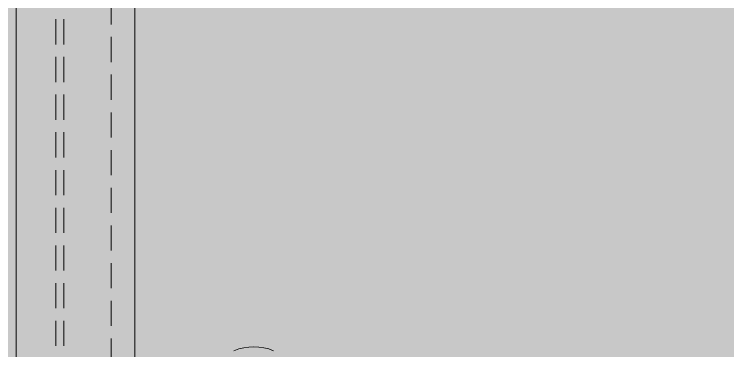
# Model space of a CAD drawing. Header units: millimetres. Extents: x 5622 to 8918, y 2044 to 6634.
# Drawn here: x 7444.8 to 7625.1, y 4145.3 to 4230.4 of the extents above; entities that cross this region are included whole.
import ezdxf

# ---------------------------------------------------------------- set-up
doc = ezdxf.new("R2010")
doc.units = ezdxf.units.MM
doc.linetypes.add('NASCOSTA', pattern=[9.525, 6.35, -3.175])
doc.layers.add('.', color=8, linetype='Continuous')
for name, color, linetype, lineweight in [('F_FERRAMENTA', 253, 'Continuous', 5), ('F_MULTI laminato CERA', 124, 'Continuous', 5), ('F_MULTI laminato OPACO', 1, 'Continuous', 5), ('F_MULTI laminato OPACO_retino', 1, 'Continuous', 5), ('F_VETRO', 140, 'Continuous', 5)]:
    doc.layers.add(name, color=color, linetype=linetype, lineweight=lineweight)

# ---------------------------------------------------------------- blocks, each defined once
blk = doc.blocks.new('RINGHIERINA_Hafele_812.26.610_prospetto_fronte')
at = {"layer": 'F_FERRAMENTA'}
blk.add_arc((15443.22, -2874.24), 13.02, 67.4122, 112.5878, dxfattribs=at)

msp = doc.modelspace()

# ---------------------------------------------------------------- hatches: boundary and pattern name
at = {"layer": '.', "transparency": 33554687}
h = msp.add_hatch(color=256, dxfattribs=at)
h.dxf.hatch_style = 1
h.paths.add_polyline_path([(7445.348, 5738.327), (7445.348, 3663.827), (7427.348, 3663.827), (7427.348, 5738.327)])
at = {"layer": 'F_MULTI laminato OPACO_retino', "true_color": 0x636466}
h = msp.add_hatch(color=251, dxfattribs=at)
h.dxf.hatch_style = 1
h.paths.add_polyline_path([(7445.348, 3663.827), (7475.348, 3663.827), (7475.348, 5738.327), (7445.348, 5738.327)])
at = {"layer": 'F_VETRO', "transparency": 33554508}
h = msp.add_hatch(color=153, dxfattribs=at)
h.dxf.hatch_style = 1
h.set_gradient(color1=(102, 153, 204), color2=(251, 252, 254), rotation=45, one_color=1, tint=0.994624)
h.paths.add_polyline_path([(7783.348, 5634.327), (7469.348, 5634.327), (7469.348, 3760.327), (7783.348, 3760.327)])

# ---------------------------------------------------------------- linework, layer by layer
at = {"layer": 'F_FERRAMENTA', "linetype": 'NASCOSTA'}
for points in [[(7475.348, 3748.327), (7475.348, 5648.327), (7455.348, 5648.327), (7455.348, 3748.327)], [(7475.348, 3748.327), (7475.348, 5648.327), (7457.348, 5648.327), (7457.348, 3748.327)]]:
    msp.add_lwpolyline(points, close=True, dxfattribs=at)
at = {"layer": 'F_MULTI laminato CERA'}
msp.add_lwpolyline([(7445.348, 5738.327), (7445.348, 3663.827), (7427.348, 3663.827), (7427.348, 5738.327)], close=True, dxfattribs=at)
at = {"layer": 'F_MULTI laminato OPACO', "color": 5}
msp.add_lwpolyline([(7475.348, 3663.827), (7445.348, 3663.827), (7445.348, 5738.327), (7475.348, 5738.327)], close=True, dxfattribs=at)
at = {"layer": 'F_VETRO', "linetype": 'NASCOSTA'}
msp.add_lwpolyline([(7783.348, 5634.327), (7469.348, 5634.327), (7469.348, 3760.327), (7783.348, 3760.327)], close=True, dxfattribs=at)

# ---------------------------------------------------------------- block references
at = {"layer": 'F_FERRAMENTA'}
msp.add_blockref('RINGHIERINA_Hafele_812.26.610_prospetto_fronte', (-7937.875, 7007.55), dxfattribs=at)

doc.saveas('drawing.dxf')
